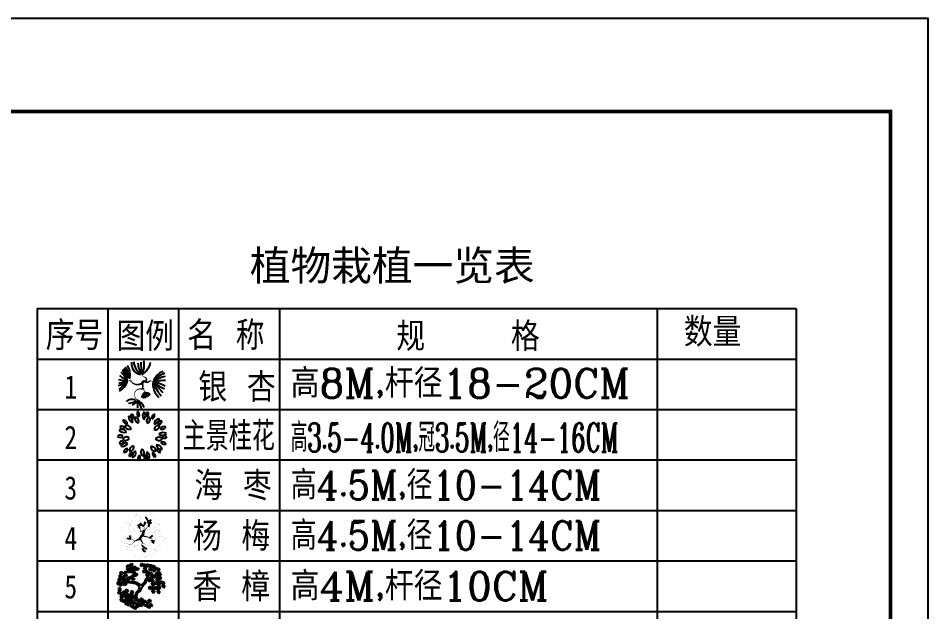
# Model space of a CAD drawing. Extents: x 302512 to 1034855, y -184136 to 410364.
# Drawn here: x 696963 to 818964, y 330771 to 410364 of the extents above; entities that cross this region are included whole.
import ezdxf

# ---------------------------------------------------------------- set-up
doc = ezdxf.new("R2010")
doc.units = 0
doc.header["$MEASUREMENT"] = 0
for name, color, linetype in [('PUB_TEXT', 7, 'Continuous'), ('PUB_TITLE', 4, 'Continuous'), ('TREE2', 84, 'Continuous'), ('树', 80, 'Continuous'), ('绿化', 97, 'Continuous')]:
    doc.layers.add(name, color=color, linetype=linetype)
doc.styles.add('-宋体', font='', dxfattribs={"width": 0.8})
doc.styles.add('_HZTXT', font='complex.shx', dxfattribs={"width": 0.8, "bigfont": 'hztxt.shx'})
doc.styles.add('DIM', font='txt')
doc.styles.add('DIM_FONT', font='SIMPLEX.shx', dxfattribs={"width": 0.8})
doc.styles.add('STYLE1', font='', dxfattribs={"width": 0.75})
doc.styles.get('-宋体').set_extended_font_data('宋体')
doc.styles.get('STYLE1').set_extended_font_data('FangSong_GB2312')

# ---------------------------------------------------------------- blocks, each defined once
blk = doc.blocks.new('M_F18')
for p, q in [((-1054, 1505), (-932, 1605)), ((-1042, 1414), (-1054, 1505)), ((-933, 1400), (-1042, 1414)), ((-824, 1552), (-933, 1400)), ((-932, 1605), (-824, 1552)), ((-827, 1317), (-704, 1418)), ((-817, 1597), (-695, 1697)), ((-805, 1506), (-817, 1597)), ((-696, 1492), (-805, 1506)), ((-704, 1418), (-596, 1365)), ((-586, 1644), (-696, 1492)), ((-695, 1697), (-586, 1644)), ((-589, 1409), (-467, 1509)), ((-577, 1318), (-589, 1409)), ((-358, 1456), (-468, 1304)), ((-467, 1509), (-358, 1456)), ((-2, 1553), (59, 1699)), ((52, 1478), (-2, 1553)), ((155, 1517), (52, 1478)), ((59, 1699), (179, 1703)), ((179, 1703), (155, 1517)), ((208, 1557), (250, 1658)), ((327, 1412), (208, 1557)), ((236, 1304), (277, 1406)), ((250, 1658), (341, 1647)), ((277, 1406), (369, 1394)), ((406, 1503), (327, 1412)), ((341, 1647), (406, 1503)), ((369, 1394), (434, 1250)), ((410, 1506), (470, 1652)), ((464, 1432), (410, 1506)), ((566, 1470), (464, 1432)), ((470, 1652), (591, 1656)), ((591, 1656), (566, 1470)), ((620, 1510), (662, 1612)), ((739, 1365), (620, 1510)), ((662, 1612), (753, 1600)), ((681, 1450), (742, 1595)), ((735, 1375), (681, 1450)), ((838, 1414), (735, 1375)), ((818, 1456), (739, 1365)), ((742, 1595), (863, 1600)), ((753, 1600), (818, 1456)), ((863, 1600), (838, 1414)), ((891, 1454), (933, 1555)), ((1010, 1309), (891, 1454)), ((933, 1555), (1024, 1544)), ((1090, 1400), (1010, 1309)), ((1024, 1544), (1090, 1400)), ((1041, 1252), (1101, 1398)), ((1101, 1398), (1222, 1403)), ((1222, 1403), (1197, 1217)), ((-1625, 804), (-1517, 858)), ((-1619, 646), (-1625, 804)), ((-1554, 1048), (-1446, 1103)), ((-1548, 890), (-1554, 1048)), ((-1468, 845), (-1548, 890)), ((-1517, 858), (-1462, 679)), ((-1491, 533), (-1397, 695)), ((-1391, 923), (-1468, 845)), ((-1446, 1103), (-1391, 923)), ((-1397, 695), (-1287, 692)), ((-1278, 847), (-1091, 871)), ((-1242, 731), (-1278, 847)), ((-1265, 1017), (-1143, 1117)), ((-1252, 926), (-1265, 1017)), ((-1144, 912), (-1252, 926)), ((-1086, 710), (-1242, 731)), ((-1034, 1064), (-1144, 912)), ((-1143, 1117), (-1034, 1064)), ((-1091, 871), (-1027, 781)), ((-1027, 781), (-1086, 710)), ((-1067, 1335), (-881, 1359)), ((-1032, 1219), (-1067, 1335)), ((-875, 1198), (-1032, 1219)), ((-1027, 1109), (-905, 1209)), ((-1015, 1018), (-1027, 1109)), ((-906, 1004), (-1015, 1018)), ((-949, 611), (-826, 711)), ((-797, 1156), (-906, 1004)), ((-905, 1209), (-797, 1156)), ((-881, 1359), (-817, 1269)), ((-817, 1269), (-875, 1198)), ((-839, 1147), (-653, 1171)), ((-804, 1031), (-839, 1147)), ((-814, 1226), (-827, 1317)), ((-826, 711), (-718, 658)), ((-705, 1212), (-814, 1226)), ((-647, 1010), (-804, 1031)), ((-596, 1365), (-705, 1212)), ((-686, 745), (-564, 845)), ((-674, 654), (-686, 745)), ((-653, 1171), (-589, 1082)), ((-589, 1082), (-647, 1010)), ((-603, 1025), (-417, 1049)), ((-567, 909), (-603, 1025)), ((-590, 1196), (-468, 1296)), ((-578, 1105), (-590, 1196)), ((-469, 1090), (-578, 1105)), ((-468, 1304), (-577, 1318)), ((-411, 888), (-567, 909)), ((-456, 792), (-565, 639)), ((-564, 845), (-456, 792)), ((-359, 1243), (-469, 1090)), ((-468, 1296), (-359, 1243)), ((-449, 837), (-327, 937)), ((-437, 746), (-449, 837)), ((-328, 731), (-437, 746)), ((-417, 1049), (-353, 960)), ((-353, 960), (-411, 888)), ((-353, 1287), (-231, 1387)), ((-340, 1196), (-353, 1287)), ((-232, 1182), (-340, 1196)), ((-218, 884), (-328, 731)), ((-327, 937), (-218, 884)), ((-122, 1334), (-232, 1182)), ((-231, 1387), (-122, 1334)), ((182, 1055), (243, 1201)), ((236, 981), (182, 1055)), ((355, 1159), (236, 1304)), ((339, 1019), (236, 981)), ((243, 1201), (363, 1206)), ((363, 1206), (339, 1019)), ((434, 1250), (355, 1159)), ((392, 1059), (434, 1161)), ((511, 914), (392, 1059)), ((420, 806), (461, 908)), ((539, 661), (420, 806)), ((434, 1161), (525, 1149)), ((461, 908), (553, 897)), ((506, 886), (567, 1032)), ((560, 812), (506, 886)), ((590, 1006), (511, 914)), ((525, 1149), (590, 1006)), ((618, 753), (539, 661)), ((543, 648), (578, 751)), ((553, 897), (618, 753)), ((663, 851), (560, 812)), ((567, 1032), (688, 1037)), ((647, 1257), (689, 1359)), ((767, 1112), (647, 1257)), ((688, 1037), (663, 851)), ((689, 1359), (780, 1347)), ((716, 890), (758, 992)), ((835, 745), (716, 890)), ((744, 638), (786, 739)), ((758, 992), (849, 981)), ((846, 1204), (767, 1112)), ((780, 1347), (846, 1204)), ((786, 739), (877, 728)), ((914, 837), (835, 745)), ((849, 981), (914, 837)), ((877, 728), (942, 584)), ((919, 1201), (961, 1302)), ((1038, 1056), (919, 1201)), ((953, 670), (1014, 816)), ((961, 1302), (1052, 1291)), ((1014, 816), (1134, 821)), ((1117, 1147), (1038, 1056)), ((1095, 1178), (1041, 1252)), ((1052, 1291), (1117, 1147)), ((1197, 1217), (1095, 1178)), ((1134, 821), (1110, 635)), ((1146, 858), (1206, 1004)), ((1200, 784), (1146, 858)), ((1163, 675), (1205, 776)), ((1303, 822), (1200, 784)), ((1205, 776), (1296, 765)), ((1206, 1004), (1327, 1008)), ((1251, 1257), (1292, 1358)), ((1370, 1111), (1251, 1257)), ((1278, 1004), (1320, 1105)), ((1397, 859), (1278, 1004)), ((1292, 1358), (1384, 1347)), ((1296, 765), (1361, 621)), ((1327, 1008), (1303, 822)), ((1320, 1105), (1411, 1094)), ((1356, 862), (1398, 964)), ((1475, 717), (1356, 862)), ((1449, 1203), (1370, 1111)), ((1383, 609), (1425, 711)), ((1384, 1347), (1449, 1203)), ((1477, 950), (1397, 859)), ((1398, 964), (1489, 952)), ((1411, 1094), (1477, 950)), ((1425, 711), (1516, 699)), ((1554, 809), (1475, 717)), ((1489, 952), (1554, 809)), ((1516, 699), (1582, 556)), ((-1765, 287), (-1657, 342)), ((-1759, 129), (-1765, 287)), ((-1679, 84), (-1759, 129)), ((-1694, 532), (-1586, 586)), ((-1689, 374), (-1694, 532)), ((-1609, 329), (-1689, 374)), ((-1602, 162), (-1679, 84)), ((-1657, 342), (-1602, 162)), ((-1631, 16), (-1537, 179)), ((-1517, -25), (-1631, 16)), ((-1539, 601), (-1619, 646)), ((-1531, 407), (-1609, 329)), ((-1586, 586), (-1531, 407)), ((-1462, 679), (-1539, 601)), ((-1537, 179), (-1428, 176)), ((-1406, 86), (-1517, -25)), ((-1377, 491), (-1491, 533)), ((-1449, 334), (-1342, 389)), ((-1444, 176), (-1449, 334)), ((-1364, 131), (-1444, 176)), ((-1428, 176), (-1406, 86)), ((-1379, 579), (-1271, 633)), ((-1373, 421), (-1379, 579)), ((-1266, 603), (-1377, 491)), ((-1293, 376), (-1373, 421)), ((-1286, 209), (-1364, 131)), ((-1342, 389), (-1286, 209)), ((-1316, 63), (-1222, 226)), ((-1202, 21), (-1316, 63)), ((-1216, 454), (-1293, 376)), ((-1287, 692), (-1266, 603)), ((-1271, 633), (-1216, 454)), ((-1222, 226), (-1112, 223)), ((-1091, 133), (-1202, 21)), ((-1199, 349), (-1012, 373)), ((-1163, 234), (-1199, 349)), ((-1186, 520), (-1064, 620)), ((-1174, 429), (-1186, 520)), ((-1065, 414), (-1174, 429)), ((-1007, 213), (-1163, 234)), ((-1112, 223), (-1091, 133)), ((-955, 567), (-1065, 414)), ((-1064, 620), (-955, 567)), ((-1012, 373), (-949, 284)), ((-949, 284), (-1007, 213)), ((-824, 235), (-990, 347)), ((-824, 338), (-981, 432)), ((-936, 520), (-949, 611)), ((-827, 506), (-936, 520)), ((-718, 658), (-827, 506)), ((-386, 282), (-824, 338)), ((-394, 159), (-824, 235)), ((-699, 574), (-513, 598)), ((-664, 459), (-699, 574)), ((-565, 639), (-674, 654)), ((-507, 438), (-664, 459)), ((-513, 598), (-449, 509)), ((-449, 509), (-507, 438)), ((-158, 37), (-394, 159)), ((-96, 122), (-386, 282)), ((-96, -103), (-158, 37)), ((0, 0), (-96, 122)), ((0, 0), (289, 263)), ((88, -122), (254, 66)), ((254, 66), (394, 216)), ((289, 263), (377, 469)), ((377, 469), (456, 591)), ((394, 216), (473, 441)), ((456, 591), (543, 648)), ((473, 441), (605, 601)), ((594, 379), (654, 525)), ((648, 305), (594, 379)), ((605, 601), (754, 648)), ((750, 344), (648, 305)), ((654, 525), (775, 530)), ((863, 492), (744, 638)), ((775, 530), (750, 344)), ((804, 383), (846, 485)), ((923, 238), (804, 383)), ((831, 131), (873, 232)), ((951, -15), (831, 131)), ((846, 485), (937, 474)), ((942, 584), (863, 492)), ((873, 232), (964, 221)), ((1002, 330), (923, 238)), ((937, 474), (1002, 330)), ((1030, 77), (951, -15)), ((1007, 596), (953, 670)), ((964, 221), (1030, 77)), ((1110, 635), (1007, 596)), ((1076, 145), (1136, 291)), ((1130, 70), (1076, 145)), ((1232, 109), (1130, 70)), ((1136, 291), (1257, 295)), ((1282, 529), (1163, 675)), ((1191, 422), (1232, 523)), ((1310, 277), (1191, 422)), ((1232, 523), (1324, 512)), ((1257, 295), (1232, 109)), ((1361, 621), (1282, 529)), ((1286, 149), (1327, 250)), ((1405, 4), (1286, 149)), ((1389, 368), (1310, 277)), ((1324, 512), (1389, 368)), ((1327, 250), (1419, 239)), ((1503, 464), (1383, 609)), ((1484, 95), (1405, 4)), ((1409, 220), (1469, 366)), ((1463, 145), (1409, 220)), ((1419, 239), (1484, 95)), ((1565, 184), (1463, 145)), ((1469, 366), (1590, 370)), ((1582, 556), (1503, 464)), ((1590, 370), (1565, 184)), ((1619, 224), (1660, 325)), ((1738, 79), (1619, 224)), ((1646, -29), (1688, 72)), ((1660, 325), (1752, 314)), ((1688, 72), (1779, 61)), ((1817, 170), (1738, 79)), ((1752, 314), (1817, 170)), ((1779, 61), (1845, -83)), ((-1703, -450), (-1609, -374)), ((-1664, -603), (-1703, -450)), ((-1686, -196), (-1592, -120)), ((-1647, -349), (-1686, -196)), ((-1576, -631), (-1664, -603)), ((-1559, -377), (-1647, -349)), ((-1609, -374), (-1517, -538)), ((-1592, -120), (-1500, -284)), ((-1517, -538), (-1576, -631)), ((-1500, -284), (-1559, -377)), ((-1528, -769), (-1434, -693)), ((-1515, -687), (-1458, -508)), ((-1395, -704), (-1515, -687)), ((-1458, -508), (-1350, -488)), ((-1434, -693), (-1342, -857)), ((-1310, -571), (-1395, -704)), ((-1361, -675), (-1267, -599)), ((-1322, -828), (-1361, -675)), ((-1350, -488), (-1310, -571)), ((-1344, -422), (-1250, -345)), ((-1305, -575), (-1344, -422)), ((-1217, -602), (-1305, -575)), ((-1267, -599), (-1175, -763)), ((-1250, -345), (-1158, -509)), ((-1158, -509), (-1217, -602)), ((-1160, -591), (-1066, -515)), ((-1121, -744), (-1160, -591)), ((-1143, -337), (-1049, -261)), ((-1104, -490), (-1143, -337)), ((-1016, -517), (-1104, -490)), ((-1066, -515), (-974, -679)), ((-1049, -261), (-957, -425)), ((-974, -679), (-1033, -771)), ((-957, -425), (-1016, -517)), ((-972, -828), (-915, -649)), ((-915, -649), (-807, -629)), ((-807, -629), (-767, -711)), ((-757, -685), (-663, -609)), ((-718, -838), (-757, -685)), ((-740, -431), (-646, -355)), ((-701, -584), (-740, -431)), ((-613, -611), (-701, -584)), ((-663, -609), (-571, -773)), ((-646, -355), (-554, -519)), ((-554, -519), (-613, -611)), ((-324, -460), (-447, -761)), ((-228, -516), (-342, -807)), ((-175, -366), (-324, -460)), ((-79, -451), (-228, -516)), ((-96, -103), (-175, -366)), ((88, -122), (-79, -451)), ((629, -193), (689, -48)), ((683, -268), (629, -193)), ((785, -229), (683, -268)), ((689, -48), (810, -43)), ((810, -43), (785, -229)), ((839, -189), (881, -88)), ((958, -334), (839, -189)), ((866, -442), (908, -341)), ((986, -587), (866, -442)), ((881, -88), (972, -99)), ((908, -341), (999, -352)), ((1037, -243), (958, -334)), ((972, -99), (1037, -243)), ((1065, -496), (986, -587)), ((999, -352), (1065, -496)), ((1032, -212), (1092, -66)), ((1086, -287), (1032, -212)), ((1188, -248), (1086, -287)), ((1092, -66), (1213, -62)), ((1213, -62), (1188, -248)), ((1242, -208), (1284, -106)), ((1361, -353), (1242, -208)), ((1269, -461), (1311, -359)), ((1389, -606), (1269, -461)), ((1284, -106), (1375, -118)), ((1311, -359), (1402, -371)), ((1313, -104), (1355, -3)), ((1432, -249), (1313, -104)), ((1355, -3), (1446, -14)), ((1440, -262), (1361, -353)), ((1375, -118), (1440, -262)), ((1468, -515), (1389, -606)), ((1402, -371), (1468, -515)), ((1512, -158), (1432, -249)), ((1446, -14), (1512, -158)), ((1765, -174), (1646, -29)), ((1845, -83), (1765, -174)), ((-1545, -1023), (-1451, -947)), ((-1506, -1176), (-1545, -1023)), ((-1489, -922), (-1528, -769)), ((-1419, -1203), (-1506, -1176)), ((-1401, -949), (-1489, -922)), ((-1451, -947), (-1359, -1111)), ((-1359, -1111), (-1419, -1203)), ((-1342, -857), (-1401, -949)), ((-1357, -1260), (-1300, -1081)), ((-1237, -1276), (-1357, -1260)), ((-1235, -856), (-1322, -828)), ((-1300, -1081), (-1192, -1061)), ((-1152, -1143), (-1237, -1276)), ((-1175, -763), (-1235, -856)), ((-1192, -1061), (-1152, -1143)), ((-1186, -1276), (-1092, -1200)), ((-1147, -1429), (-1186, -1276)), ((-1173, -912), (-1116, -733)), ((-1053, -929), (-1173, -912)), ((-1169, -1023), (-1075, -946)), ((-1130, -1176), (-1169, -1023)), ((-1042, -1203), (-1130, -1176)), ((-1033, -771), (-1121, -744)), ((-1116, -733), (-1008, -713)), ((-1092, -1200), (-1000, -1364)), ((-1075, -946), (-983, -1110)), ((-1000, -1364), (-1059, -1457)), ((-968, -796), (-1053, -929)), ((-983, -1110), (-1042, -1203)), ((-1008, -713), (-968, -796)), ((-998, -1513), (-941, -1334)), ((-985, -1164), (-891, -1088)), ((-946, -1317), (-985, -1164)), ((-852, -844), (-972, -828)), ((-967, -910), (-873, -834)), ((-928, -1063), (-967, -910)), ((-858, -1344), (-946, -1317)), ((-941, -1334), (-833, -1314)), ((-841, -1090), (-928, -1063)), ((-891, -1088), (-799, -1251)), ((-873, -834), (-782, -998)), ((-799, -1251), (-858, -1344)), ((-767, -711), (-852, -844)), ((-782, -998), (-841, -1090)), ((-833, -1314), (-793, -1397)), ((-797, -1400), (-739, -1221)), ((-765, -1182), (-671, -1106)), ((-726, -1335), (-765, -1182)), ((-748, -929), (-654, -852)), ((-709, -1082), (-748, -929)), ((-739, -1221), (-631, -1201)), ((-639, -1363), (-726, -1335)), ((-630, -865), (-718, -838)), ((-621, -1109), (-709, -1082)), ((-592, -1284), (-677, -1417)), ((-671, -1106), (-580, -1270)), ((-654, -852), (-562, -1016)), ((-580, -1270), (-639, -1363)), ((-631, -1201), (-592, -1284)), ((-571, -773), (-630, -865)), ((-562, -1016), (-621, -1109)), ((-577, -1419), (-520, -1240)), ((-569, -922), (-512, -743)), ((-449, -938), (-569, -922)), ((-520, -1240), (-412, -1220)), ((-512, -743), (-404, -723)), ((-372, -1303), (-458, -1436)), ((-364, -805), (-449, -938)), ((-434, -1022), (-248, -1004)), ((-403, -1138), (-434, -1022)), ((-412, -1220), (-372, -1303)), ((-404, -723), (-364, -805)), ((-247, -1164), (-403, -1138)), ((-347, -1312), (-160, -1295)), ((-315, -1429), (-347, -1312)), ((-342, -807), (-272, -958)), ((-248, -1004), (-187, -1095)), ((-187, -1095), (-247, -1164)), ((-209, -1140), (-22, -1122)), ((-178, -1257), (-209, -1140)), ((-22, -1283), (-178, -1257)), ((-160, -1295), (-99, -1386)), ((-99, -1386), (-159, -1455)), ((-26, -1056), (0, -949)), ((115, -1180), (-26, -1056)), ((-22, -1122), (38, -1214)), ((38, -1214), (-22, -1283)), ((0, -949), (91, -946)), ((62, -1347), (87, -1240)), ((203, -1471), (62, -1347)), ((87, -1240), (179, -1237)), ((91, -946), (179, -1077)), ((179, -1077), (115, -1180)), ((170, -1125), (357, -1107)), ((202, -1241), (170, -1125)), ((179, -1237), (266, -1368)), ((357, -1268), (202, -1241)), ((266, -1368), (203, -1471)), ((357, -1107), (418, -1198)), ((418, -1198), (357, -1268)), ((395, -1243), (582, -1225)), ((427, -1360), (395, -1243)), ((583, -1386), (427, -1360)), ((579, -1159), (604, -1052)), ((719, -1283), (579, -1159)), ((582, -1225), (643, -1317)), ((643, -1317), (583, -1386)), ((604, -1052), (696, -1049)), ((693, -1478), (718, -1371)), ((696, -1049), (783, -1181)), ((718, -1371), (810, -1368)), ((783, -1181), (719, -1283)), ((810, -1368), (897, -1500)), ((-1059, -1457), (-1147, -1429)), ((-878, -1530), (-998, -1513)), ((-793, -1397), (-878, -1530)), ((-677, -1417), (-797, -1400)), ((-785, -1519), (-598, -1501)), ((-753, -1636), (-785, -1519)), ((-598, -1662), (-753, -1636)), ((-598, -1501), (-537, -1593)), ((-537, -1593), (-598, -1662)), ((-458, -1436), (-577, -1419)), ((-560, -1637), (-373, -1620)), ((-528, -1754), (-560, -1637)), ((-372, -1780), (-528, -1754)), ((-376, -1553), (-351, -1446)), ((-236, -1678), (-376, -1553)), ((-373, -1620), (-312, -1711)), ((-312, -1711), (-372, -1780)), ((-351, -1446), (-259, -1443)), ((-159, -1455), (-315, -1429)), ((-259, -1443), (-172, -1575)), ((-172, -1575), (-236, -1678)), ((-122, -1431), (65, -1413)), ((-90, -1547), (-122, -1431)), ((66, -1574), (-90, -1547)), ((65, -1413), (126, -1504)), ((126, -1504), (66, -1574)), ((284, -1444), (471, -1426)), ((316, -1561), (284, -1444)), ((471, -1587), (316, -1561)), ((471, -1426), (532, -1518)), ((532, -1518), (471, -1587)), ((509, -1562), (696, -1544)), ((541, -1679), (509, -1562)), ((697, -1705), (541, -1679)), ((833, -1603), (693, -1478)), ((696, -1544), (757, -1636)), ((757, -1636), (697, -1705)), ((897, -1500), (833, -1603))]:
    blk.add_line(p, q)
at = {"width": 0.8, "flags": 9}
for tag in ['XSIZE', 'YSIZE']:
    blk.add_attdef(tag, (0, 0), '', height=0.5, dxfattribs=at)
at = {"style": 'DIM', "flags": 1}
for tag in ['YVALUE', 'XVALUE']:
    blk.add_attdef(tag, (0, 0), '', height=0.02, dxfattribs=at)
blk = doc.blocks.new('Plant37')
for p, q in [((943, 1002), (1267, 1110)), ((866, 925), (943, 1002)), ((958, 879), (1005, 786)), ((1005, 786), (1159, 678)), ((327, -1000), (419, -1000)), ((419, -1000), (866, -1123)), ((573, -584), (774, -723)), ((573, -1046), (727, -938)), ((727, -938), (912, -938)), ((774, -723), (989, -815)), ((388, -1092), (358, -1215)), ((358, -1215), (450, -1569))]:
    blk.add_line(p, q)
for points in [[(-783, 2218, 5, 5, -0.0105823), (-861, 2177, 5, 5, -0.0113234), (-937, 2141, 5, 5, -0.0273147), (-1038, 2103, 5, 5, 0.0515982), (-1091, 2080, 5, 5, 0.4801659), (-1099, 2027, 5, 5, -0.4580136), (-1106, 1972, 5, 5, 0), (-1199, 1910, 5, 5, 0), (-1245, 1879, 5, 5, -0.3183267), (-1445, 1885, 5, 5, 0.3515386), (-1630, 1879, 5, 5, 0.0471833), (-1684, 1823, 5, 5, 0.1703883), (-1692, 1802, 5, 5, 0), (-1692, 1679, 5, 5, 0), (-1692, 1602, 5, 5, 0.6883195), (-1652, 1587, 5, 5, -0.4499943), (-1599, 1587, 5, 5, -0.0850137), (-1572, 1543, 5, 5, -0.1327231), (-1568, 1510, 5, 5, -0.0245221), (-1576, 1473, 5, 5, -0.0345334), (-1584, 1448, 5, 5, -0.0201781), (-1599, 1415, 5, 5, -0.0228784), (-1614, 1387, 5, 5, -0.0576438), (-1633, 1363, 5, 5, -0.1294801), (-1645, 1356, 5, 5, -0.1294218), (-1660, 1356, 5, 5, -0.0391226), (-1707, 1371, 5, 5, -0.0325456), (-1723, 1379, 5, 5, 0.0356074), (-1738, 1387, 5, 5, 0.2612871), (-1796, 1380, 5, 5, -0.1756193), (-1876, 1356, 5, 5, -0.0338067), (-1929, 1363, 5, 5, -0.0694107), (-1953, 1371, 5, 5, -0.1449399), (-1968, 1385, 5, 5, 0.1234658), (-1984, 1402, 5, 5, 0.1829711), (-2026, 1410, 5, 5, 0.1371496), (-2077, 1387, 5, 5, 0.21362), (-2100, 1337, 5, 5, -0.3522644), (-2123, 1310, 5, 5, -0.8887511), (-2136, 1350, 5, 5, 0.4786015), (-2123, 1402, 5, 5, 0.2877426), (-2164, 1418, 5, 5, 0.259699), (-2200, 1387, 5, 5, 0.0280194), (-2215, 1337, 5, 5, 0.0193291), (-2231, 1264, 5, 5, 0.0006431), (-2239, 1216, 5, 5, 0.0006701), (-2246, 1171, 5, 5, 0.0095352), (-2255, 1110, 5, 5, 0.0094723), (-2262, 1048, 5, 5, 1.1532854), (-2187, 1052, 5, 5, -0.5706466), (-2123, 1110, 5, 5, -0.0394371), (-2095, 1098, 5, 5, -0.2841518), (-2092, 1094, 5, 5, 0), (-2092, 1002, 5, 5, 0), (-2092, 971, 5, 5, -0.1705651), (-2119, 896, 5, 5, 0.3015), (-2123, 848, 5, 5, 0.0726684), (-2116, 838, 5, 5, 0.0886686), (-2108, 832, 5, 5, 0.0725039), (-2086, 826, 5, 5, 0.0183687), (-2000, 817, 5, 5, 0.0424931), (-1963, 818, 5, 5, -0.0631611), (-1938, 817, 5, 5, -0.3244019), (-1919, 798, 5, 5, -0.106398), (-1923, 725, 5, 5, -0.0513398), (-1939, 682, 5, 5, -0.1013624), (-1953, 663, 5, 5, -0.1436975), (-1987, 648, 5, 5, 0.1102664), (-2030, 632, 5, 5, 0.0535116), (-2070, 600, 5, 5, 0.0743475), (-2092, 571, 5, 5, 0.3951892), (-2082, 534, 5, 5, -0.8440193), (-2092, 509, 5, 5, -0.0617394), (-2108, 515, 5, 5, -0.0550653), (-2123, 524, 5, 5, -0.0254165), (-2137, 537, 5, 5, -0.0072394), (-2185, 586, 5, 5, -0.0707879), (-2224, 642, 5, 5, 0.0761389), (-2262, 694, 5, 5, 0.8331236), (-2333, 646, 5, 5, -0.50771), (-2385, 555, 5, 5, -0.0597706), (-2402, 556, 5, 5, 0.0742322), (-2416, 555, 5, 5, 0.262258), (-2459, 521, 5, 5, 0.113708), (-2477, 401, 5, 5, 0.0903741), (-2446, 278, 5, 5, 0.1174518), (-2385, 201, 5, 5, 0.0325979), (-2339, 169, 5, 5, 0.0534847), (-2308, 155, 5, 5, 0.1694601), (-2268, 155, 5, 5, -0.1793529), (-2231, 155, 5, 5, -0.2771806), (-2198, 113, 5, 5, -0.1717937), (-2215, 32, 5, 5, -0.1076143), (-2251, -5, 5, 5, 0.0932318), (-2292, -45, 5, 5, 0.0622916), (-2386, -221, 5, 5, 0.0829649), (-2416, -368, 5, 5, 0.0082757), (-2416, -407, 5, 5, 0.0083378), (-2416, -445, 5, 5, 0.064312), (-2395, -574, 5, 5, -0.0422368), (-2354, -769, 5, 5, -0.2652443), (-2430, -950, 5, 5, 0.5742644), (-2416, -1061, 5, 5, 0.1074915), (-2284, -1086, 5, 5, -0.0529477), (-2015, -1108, 5, 5, -0.0356258), (-1946, -1126, 5, 5, 0.3396125), (-1938, -1123, 5, 5, 0), (-1876, -1031, 5, 5, 0), (-1815, -938, 5, 5, -0.1305094), (-1809, -933, 5, 5, -0.0332086), (-1784, -923, 5, 5, -0.2422071), (-1755, -927, 5, 5, -0.0622511), (-1676, -1000, 5, 5, -0.3525396), (-1671, -1218, 5, 5, 0.3656063), (-1661, -1431, 5, 5, 0.0093143), (-1635, -1458, 5, 5, 0.0569288), (-1630, -1462, 5, 5, 0.0590793), (-1583, -1484, 5, 5, 0.0674767), (-1537, -1492, 5, 5, 0.0221944), (-1518, -1493, 5, 5, -0.015653), (-1491, -1492, 5, 5, -0.0695607), (-1386, -1510, 5, 5, 0.0516718), (-1245, -1539, 5, 5, 0.0693409), (-1131, -1534, 5, 5, 0.1299433), (-1075, -1508, 5, 5, 0.1178026), (-1061, -1489, 5, 5, 0.0285355), (-1029, -1400, 5, 5, 0.0968109), (-1002, -1129, 5, 5, 0.3866502), (-1060, -1077, 5, 5, 0), (-1229, -1077, 5, 5, 0), (-1291, -1077, 5, 5, -0.5759638), (-1316, -1033, 5, 5, -0.2122688), (-1229, -969, 5, 5, -0.0043593), (-1182, -959, 5, 5, -0.0069789), (-1152, -954, 5, 5, -0.0015469), (-1124, -949, 5, 5, 0.0006732), (-1060, -938, 5, 5, 0.0242472), (-767, -875, 5, 5, 0.0622947), (-659, -830, 5, 5, 0.2008082), (-617, -776, 5, 5, 0.1158178), (-613, -661, 5, 5, 0.0673828), (-638, -587, 5, 5, 0.1937415), (-659, -569, 5, 5, 0.0758902), (-703, -560, 5, 5, 0.0093979), (-1060, -553, 5, 5, 0.0323348), (-1369, -573, 5, 5, -0.0821629), (-1491, -569, 5, 5, -0.1706994), (-1520, -551, 5, 5, -0.062811), (-1568, -476, 5, 5, -0.136817), (-1601, -290, 5, 5, -0.0889271), (-1522, -14, 5, 5, -0.021555), (-1485, 54, 5, 5, -0.1390641), (-1476, 63, 5, 5, -0.1515544), (-1458, 66, 5, 5, -0.0252448), (-1353, 47, 5, 5, -0.1448271), (-1213, -32, 5, 5, 0.2058988), (-1106, -76, 5, 5, 0.3541771), (-1020, -5, 5, 5, 0.2245805), (-1060, 155, 5, 5, 0.0754517), (-1092, 184, 5, 5, -0.1528354), (-1106, 201, 5, 5, -0.0146938), (-1122, 246, 5, 5, -0.0070293), (-1152, 340, 5, 5, -0.0068533), (-1171, 406, 5, 5, -0.0044854), (-1199, 509, 5, 5, -0.2109944), (-1171, 674, 5, 5, 0.2878722), (-1168, 802, 5, 5, 0.0236733), (-1196, 845, 5, 5, -0.020764), (-1229, 894, 5, 5, -0.0105316), (-1253, 935, 5, 5, -0.0044617), (-1306, 1033, 5, 5, -0.1229993), (-1365, 1268, 5, 5, -0.2095718), (-1306, 1402, 5, 5, -0.0818053), (-1234, 1449, 5, 5, -0.1039025), (-1168, 1464, 5, 5, -0.0320415), (-1101, 1460, 5, 5, -0.0370324), (-1044, 1448, 5, 5, -0.0536229), (-854, 1372, 5, 5, -0.0282839), (-521, 1171, 5, 5, -0.0269854), (-448, 1115, 5, 5, 0.0400414), (-397, 1079, 5, 5, 0.1147401), (-323, 1054, 5, 5, 0.0927451), (-228, 1063, 5, 5, 0.0853582), (-151, 1100, 5, 5, 0.1465814), (-120, 1140, 5, 5, 0.0431907), (-105, 1192, 5, 5, -0.0394703), (-89, 1248, 5, 5, -0.0128272), (-73, 1288, 5, 5, -0.007348), (-43, 1356, 5, 5, -0.1841552), (56, 1452, 5, 5, 0.1609175), (173, 1556, 5, 5, 0.1022544), (226, 1715, 5, 5, 0.1659755), (204, 1818, 5, 5, 0), (157, 1895, 5, 5, 0), (111, 1972, 5, 5, -0.3760075), (118, 2011, 5, 5, 0.242782), (142, 2064, 5, 5, 0.1341756), (113, 2150, 5, 5, 0.1463173), (49, 2203, 5, 5, 0.0199497), (-11, 2226, 5, 5, 0.0392735), (-43, 2233, 5, 5, 0.0100661), (-136, 2247, 5, 5, 0.031078), (-166, 2249, 5, 5, 0), (-505, 2249, 5, 5, 0), (-628, 2249, 5, 5, 0.0191824), (-705, 2246, 5, 5, 0.0118883), (-829, 2233, 5, 5, 0)], [(650, 1510, 30, 0, 0), (789, 2126, 0, 0, 0)], [(727, 1833, 20, 0, 0), (943, 2064, 0, 0, 0)], [(-74, 401, 200, 100, 0), (-474, 632, 100, 50, 0), (-505, 879, 50, 20, 0), (-798, 1171, 5, 0, 0), (-952, 1571, 0, 0, 0)], [(-14, -48, 300, 250, 0), (34, 463, 250, 80, 0), (358, 909, 80, 30, 0), (465, 1433, 30, 0, 0), (1451, 1849, 0, 0, 0)], [(-1029, -245, 10, 0, 0), (-1337, -14, 0, 310, 0)], [(-135, -45, 150, 100, 0), (-613, -215, 100, 60, 0), (-1044, -230, 60, 10, 0), (-1353, -430, 10, 10, 0)], [(-490, 586, 40, 0, 0), (-1091, 694, 0, 0, 0)], [(-74, -30, 350, 250, 0), (80, -615, 100, 80, 0), (388, -322, 80, 60, 0), (496, -553, 60, 0, 0), (1035, -584, 0, 0, 0)], [(388, 925, 60, 0, 0), (1313, 863, 0, 0, 0)], [(19, -676, 90, 60, 0), (-43, -1169, 60, 0, 0), (-197, -1323, 0, 0, 0)], [(111, -646, 100, 40, 0), (234, -938, 40, 20, 0), (450, -1123, 20, 20, 0)]]:
    blk.add_lwpolyline(points, format="xyseb")
at = {"const_width": 5}
for points in [[(435, 2003), (509, 2060), (570, 2107), (621, 2143), (663, 2171), (699, 2191), (730, 2206), (759, 2214), (786, 2219), (815, 2221), (845, 2221), (876, 2218), (910, 2213), (945, 2207), (982, 2199), (1022, 2190), (1064, 2180), (1108, 2169), (1154, 2156), (1201, 2143), (1248, 2127), (1293, 2110), (1336, 2089), (1375, 2065), (1410, 2038), (1441, 2008), (1466, 1974), (1487, 1937), (1505, 1898), (1520, 1858), (1533, 1817), (1544, 1775), (1554, 1733), (1564, 1692), (1573, 1651), (1583, 1611), (1593, 1571), (1604, 1530), (1616, 1489), (1630, 1447), (1647, 1405), (1665, 1361), (1685, 1316), (1707, 1271), (1730, 1226), (1753, 1181), (1777, 1136), (1799, 1093), (1821, 1051), (1842, 1010), (1861, 971), (1879, 935), (1895, 900), (1910, 868), (1924, 838), (1938, 811), (1950, 786), (1961, 765), (1972, 745), (1983, 728), (1996, 713), (2010, 699), (2028, 686), (2048, 673), (2073, 661), (2102, 648), (2135, 634), (2169, 619), (2205, 602), (2240, 583), (2274, 561), (2304, 534), (2330, 504), (2350, 469), (2365, 430), (2375, 388), (2380, 343), (2381, 297), (2378, 250), (2372, 203), (2363, 158), (2351, 113), (2337, 70), (2322, 28), (2305, -13), (2288, -53), (2271, -93), (2255, -133), (2240, -173), (2226, -214), (2213, -254), (2200, -293), (2187, -329), (2172, -363), (2155, -392), (2135, -417), (2111, -435), (2083, -447), (2052, -453), (2018, -452), (1984, -445), (1950, -431), (1917, -412), (1888, -387), (1862, -356), (1842, -319), (1826, -279), (1813, -236), (1803, -191), (1795, -147), (1788, -104), (1780, -63), (1772, -27), (1763, 4), (1752, 30), (1740, 51), (1727, 69), (1714, 83), (1700, 94), (1686, 102), (1672, 109), (1659, 114), (1646, 118), (1634, 121), (1622, 125), (1610, 128), (1598, 132), (1586, 136), (1575, 142), (1563, 150), (1551, 158), (1540, 168), (1528, 178), (1515, 189), (1502, 199), (1489, 208), (1475, 217), (1460, 224), (1445, 231), (1430, 238), (1415, 247), (1401, 260), (1389, 276), (1378, 297), (1369, 324), (1363, 358), (1358, 398), (1356, 441), (1355, 487), (1356, 532), (1358, 576), (1361, 617), (1364, 653), (1368, 682), (1373, 707), (1378, 727), (1383, 745), (1388, 761), (1394, 778), (1399, 796), (1405, 817), (1411, 842), (1416, 871), (1421, 904), (1425, 941), (1428, 980), (1430, 1022), (1430, 1066), (1428, 1112), (1424, 1160), (1419, 1209), (1412, 1258), (1404, 1306), (1396, 1352), (1388, 1396), (1381, 1437), (1374, 1474), (1369, 1506), (1365, 1534), (1361, 1559), (1357, 1579), (1353, 1598), (1347, 1614), (1340, 1628), (1331, 1641), (1319, 1653), (1305, 1664), (1289, 1675), (1272, 1686), (1255, 1696), (1237, 1705), (1219, 1714), (1202, 1723), (1187, 1731), (1172, 1740), (1158, 1749), (1146, 1759), (1134, 1769), (1123, 1781), (1112, 1795), (1102, 1810), (1093, 1827), (1084, 1846), (1075, 1866), (1066, 1887), (1058, 1908), (1049, 1928), (1040, 1947), (1030, 1964), (1020, 1979), (1010, 1993), (999, 2004), (988, 2014), (976, 2023), (964, 2031), (951, 2038), (938, 2044), (924, 2049), (910, 2054), (895, 2058), (879, 2061), (861, 2062), (843, 2062), (823, 2060), (802, 2056), (779, 2051), (755, 2043), (730, 2034), (705, 2024), (679, 2013), (655, 2002), (631, 1990), (609, 1979), (589, 1969), (570, 1960), (553, 1951), (537, 1943), (522, 1936), (508, 1929), (494, 1923), (481, 1918), (467, 1913), (454, 1910), (441, 1907), (429, 1906), (418, 1906), (408, 1908), (399, 1911), (391, 1917), (385, 1924), (382, 1933), (381, 1943), (383, 1954), (389, 1966), (399, 1978), (414, 1991), (435, 2003)], [(-659, -1585), (-818, -1619), (-938, -1661), (-1025, -1710), (-1084, -1763), (-1120, -1818), (-1139, -1872), (-1146, -1924), (-1145, -1971), (-1141, -2011), (-1135, -2045), (-1127, -2073), (-1117, -2096), (-1106, -2114), (-1093, -2128), (-1078, -2139), (-1062, -2147), (-1046, -2152), (-1028, -2156), (-1010, -2158), (-991, -2159), (-974, -2158), (-957, -2156), (-941, -2153), (-926, -2149), (-914, -2145), (-902, -2141), (-891, -2137), (-879, -2133), (-865, -2129), (-850, -2126), (-831, -2124), (-808, -2124), (-781, -2125), (-748, -2127), (-710, -2133), (-667, -2143), (-618, -2156), (-564, -2175), (-503, -2199), (-436, -2229), (-363, -2266), (-285, -2307), (-204, -2351), (-123, -2395), (-43, -2437), (34, -2475), (105, -2507), (170, -2529), (226, -2541), (275, -2544), (315, -2539), (349, -2528), (377, -2513), (400, -2496), (418, -2477), (432, -2460), (443, -2445), (452, -2432), (459, -2421), (466, -2412), (472, -2404), (480, -2396), (489, -2390), (501, -2383), (516, -2376), (534, -2368), (554, -2357), (576, -2344), (598, -2327), (620, -2305), (642, -2277), (663, -2242), (683, -2200), (700, -2152), (716, -2099), (731, -2044), (744, -1989), (755, -1934), (765, -1882), (774, -1834), (781, -1791), (787, -1755), (793, -1723), (800, -1697), (808, -1675), (818, -1657), (830, -1642), (845, -1631), (865, -1623), (887, -1617), (912, -1614), (939, -1613), (966, -1613), (995, -1615), (1023, -1619), (1051, -1623), (1077, -1629), (1103, -1635), (1128, -1642), (1154, -1651), (1181, -1662), (1209, -1675), (1240, -1690), (1274, -1708), (1312, -1728), (1351, -1751), (1393, -1774), (1435, -1797), (1476, -1818), (1516, -1836), (1554, -1852), (1588, -1862), (1617, -1867), (1642, -1867), (1664, -1863), (1681, -1856), (1695, -1846), (1706, -1835), (1713, -1823), (1719, -1811), (1721, -1800), (1722, -1789), (1720, -1780), (1717, -1771), (1713, -1762), (1707, -1754), (1700, -1746), (1693, -1739), (1685, -1731), (1677, -1723), (1670, -1715), (1664, -1707), (1659, -1699), (1656, -1690), (1656, -1681), (1659, -1672), (1666, -1662), (1676, -1652), (1688, -1641), (1702, -1631), (1718, -1620), (1735, -1609), (1752, -1598), (1770, -1587), (1787, -1577), (1803, -1565), (1819, -1553), (1834, -1537), (1847, -1519), (1860, -1496), (1871, -1468), (1880, -1433), (1888, -1393), (1894, -1345), (1898, -1293), (1900, -1236), (1900, -1175), (1898, -1112), (1893, -1046), (1885, -979), (1876, -912), (1863, -845), (1850, -780), (1835, -717), (1820, -658), (1804, -604), (1789, -556), (1775, -515), (1762, -481), (1750, -454), (1739, -432), (1727, -415), (1714, -401), (1701, -389), (1685, -378), (1667, -366), (1647, -353), (1623, -338), (1599, -324), (1572, -309), (1545, -296), (1517, -284), (1489, -275), (1462, -268), (1435, -265), (1409, -264), (1383, -264), (1356, -264), (1328, -261), (1299, -256), (1267, -246), (1233, -230), (1196, -207), (1156, -180), (1114, -149), (1070, -118), (1025, -87), (979, -60), (933, -39), (887, -25), (841, -20), (796, -23), (754, -32), (714, -47), (678, -65), (647, -86), (621, -107), (602, -127), (588, -145), (582, -161), (580, -176), (583, -189), (590, -201), (600, -212), (612, -224), (625, -235), (638, -247), (653, -259), (670, -273), (689, -288), (712, -304), (738, -323), (769, -343), (804, -366), (845, -391), (889, -419), (934, -450), (977, -483), (1015, -519), (1045, -557), (1066, -597), (1074, -640), (1068, -686), (1050, -733), (1023, -781), (991, -830), (956, -879), (923, -927), (893, -973), (871, -1018), (859, -1060), (854, -1099), (856, -1134), (861, -1166), (866, -1194), (870, -1218), (870, -1237), (863, -1251), (849, -1260), (827, -1266), (799, -1268), (766, -1270), (732, -1272), (696, -1275), (661, -1281), (627, -1292), (597, -1309), (571, -1330), (547, -1356), (527, -1386), (510, -1419), (495, -1455), (483, -1494), (473, -1533), (465, -1574), (460, -1616), (456, -1658), (453, -1700), (451, -1741), (450, -1782), (450, -1823), (450, -1862), (450, -1900), (449, -1935), (446, -1966), (440, -1993), (430, -2014), (415, -2029), (395, -2036), (368, -2034), (333, -2022), (293, -2002), (247, -1975), (198, -1941), (148, -1901), (96, -1858), (46, -1812), (-2, -1764), (-46, -1716), (-87, -1667), (-123, -1617), (-156, -1566), (-185, -1514), (-210, -1461), (-231, -1406), (-248, -1349), (-262, -1290), (-273, -1232), (-282, -1176), (-291, -1123), (-300, -1076), (-311, -1037), (-324, -1007), (-341, -989), (-362, -984), (-387, -991), (-414, -1009), (-441, -1036), (-468, -1071), (-492, -1112), (-512, -1159), (-527, -1209), (-536, -1261), (-541, -1314), (-546, -1365), (-551, -1414), (-561, -1457), (-578, -1493), (-605, -1521), (-644, -1539)]]:
    blk.add_lwpolyline(points, dxfattribs=at)
for points in [[(-1014, 1325), (-1276, 1310)], [(-783, 1156), (-1106, 1402)], [(-1337, -14), (-1599, 16)], [(-551, 894), (-998, 1002), (-1260, 971)], [(-1399, -14), (-1584, -91)], [(-1168, -138), (-1537, -230)], [(-906, -245), (-1075, -661)], [(-212, -1338), (-120, -1338), (3, -1662)], [(-28, -1616), (-120, -1754), (-120, -1877)], [(-28, -1539), (173, -1616), (281, -1924)], [(188, -1723), (96, -1816), (34, -2093)], [(250, -1816), (512, -1908), (635, -2031)]]:
    blk.add_lwpolyline(points)
blk = doc.blocks.new('_F11KBG')
at = {"xscale": 0.08960000000000001, "yscale": 0.08960000000000001, "zscale": 0.08960000000000001, "rotation": 180}
blk.add_blockref('Plant37', (-1.3, -4.3), dxfattribs=at)
at = {"style": 'STYLE1', "flags": 9}
for tag in ['XSIZE', 'YSIZE']:
    blk.add_attdef(tag, (0, 0), '', height=0.5, dxfattribs=at)
blk = doc.blocks.new('M_F22')
for centre, radius, start, end in [((-745, 1661), 486, 170.70899, 259.10644), ((-1409, 1198), 573, 358.65709, 71.15834), ((-704, 1829), 307, 163.4613, 255.43295), ((-1018, 1651), 266, 333.31145, 85.5828), ((-242, 1523), 417, 160.50355, 255.32847), ((-684, 1289), 376, 333.2488, 82.58322), ((-63, 1991), 399, 151.70154, 229.74057), ((-591, 1891), 339, 322.86392, 58.57818), ((523, 1764), 486, 130.70899, 219.10644), ((-284, 1836), 573, 318.65709, 31.15834), ((662, 1865), 307, 123.4613, 215.43295), ((819, 1335), 417, 120.50355, 215.32847), ((307, 1931), 266, 293.31145, 45.5828), ((331, 1439), 376, 293.2488, 42.58322), ((1257, 1578), 399, 111.70154, 189.74057), ((788, 1841), 339, 282.86392, 18.57818), ((-1853, 584), 266, 13.31145, 125.5828), ((-1680, 1042), 339, 2.86392, 98.57818), ((-1340, 1458), 399, 191.70154, 269.74057), ((-1364, 522), 376, 13.2488, 122.58322), ((-1177, 985), 417, 200.50355, 295.32847), ((1560, 1027), 486, 90.70899, 179.10644), ((988, 1601), 573, 278.65709, 351.15834), ((1511, 508), 417, 80.50355, 175.32847), ((1204, 902), 376, 253.2488, 2.58322), ((1732, 1016), 307, 83.4613, 175.43295), ((1502, 1294), 266, 253.31145, 5.5828), ((-1969, -307), 339, 42.86392, 138.57818), ((-1861, -14), 573, 38.65709, 111.15834), ((-1651, 768), 486, 210.70899, 299.10644), ((-1727, 923), 307, 203.4613, 295.43295), ((1881, -204), 486, 50.70899, 139.10644), ((1812, 603), 573, 238.65709, 311.15834), ((2003, 413), 399, 71.70154, 149.74057), ((1813, 916), 339, 242.86392, 338.57818), ((-1976, 230), 399, 231.70154, 309.74057), ((-1807, -769), 266, 53.31145, 165.5828), ((-1928, -429), 307, 243.4613, 335.43295), ((-1429, -1233), 573, 78.65709, 151.15834), ((-1770, -498), 486, 250.70899, 339.10644), ((-1393, -503), 376, 53.2488, 162.58322), ((-1547, -28), 417, 240.50355, 335.32847), ((1510, -570), 417, 40.50355, 135.32847), ((1528, -71), 376, 213.2488, 322.58322), ((1825, -959), 399, 31.70154, 109.74057), ((2003, -452), 339, 202.86392, 298.57818), ((2005, -323), 307, 43.4613, 135.43295), ((2009, 38), 266, 213.31145, 325.5828), ((-1323, -1527), 339, 82.86392, 178.57818), ((-1674, -1120), 399, 271.70154, 349.74057), ((-902, -1777), 266, 93.31145, 205.5828), ((-1213, -1593), 307, 283.4613, 15.43295), ((-756, -1306), 376, 93.2488, 202.58322), ((-1179, -1041), 417, 280.50355, 15.32847), ((-314, -1889), 573, 118.65709, 191.15834), ((-1048, -1545), 486, 290.70899, 19.10644), ((249, -1512), 376, 133.2488, 242.58322), ((-246, -1581), 417, 320.50355, 55.32847), ((962, -1675), 573, 158.65709, 231.15834), ((179, -1883), 486, 330.70899, 59.10644), ((1151, -1025), 376, 173.2488, 282.58322), ((816, -1395), 417, 0.50355, 95.32847), ((1270, -1621), 339, 162.86392, 258.57818), ((808, -1896), 399, 351.70154, 69.74057), ((1335, -1353), 486, 10.70899, 99.10644), ((1801, -691), 573, 198.65709, 271.15834), ((1589, -1250), 266, 173.31145, 285.5828), ((1354, -1524), 307, 3.4613, 95.43295), ((-44, -2046), 339, 122.86392, 218.57818), ((-574, -1959), 399, 311.70154, 29.74057), ((439, -1967), 266, 133.31145, 245.5828), ((83, -2026), 307, 323.4613, 55.43295)]:
    blk.add_arc(centre, radius, start, end)
at = {"width": 0.8, "flags": 9}
for tag in ['XSIZE', 'YSIZE']:
    blk.add_attdef(tag, (0, 0), '', height=0.5, dxfattribs=at)
blk = doc.blocks.new('_F0BEZ')
for points in [[(151, 596, 15.3, 15.3, 0), (-379, 913, 15.3, 15.3, 0)], [(374, 208, 153, 76.5, 0.538144), (272, 513, 76.5, 22.9, -0.201308), (74, 667, 22.9, 22.9, -4.921746)], [(-801, 127, 76.5, 38.3, 0.678572), (-1110, 114, 38.3, 38.3, 1.543367)], [(-790, 201, 38.3, 15.3, 0), (-981, 518, 15.3, 15.3, 0)], [(0, 0, 153, 76.5, -0.452078), (-837, 258, 76.5, 76.5, 0.642668)], [(261, 174, 230, 153, 0.58821), (100, -83, 153, 76.5, -0.37001), (22, -462, 76.5, 76.5, -0.370289)], [(74, -12, 230, 153, -0.58821), (333, 147, 153, 76.5, 0.37001), (712, 223, 76.5, 76.5, 0.370289)], [(675, 236, 76.5, 22.9, 0.00672), (944, 159, 22.9, 22.9, -0.350697)], [(34, -441, 76.5, 38.3, 0.750969), (-420, -1183, 38.3, 38.3, -0.913932), (-561, -1337, 38.3, 38.3, -2.760134)], [(35, -478, 153, 76.5, -0.842668), (214, -457, 76.5, 76.5, -0.169286)], [(199, -457, 76.5, 22.9, -0.00672), (273, -726, 22.9, 22.9, 0.350697)], [(-390, -1197, 38.3, 22.9, 0), (-319, -1459, 22.9, 22.9, 0), (-200, -1483, 7.65, 225, 0)]]:
    blk.add_lwpolyline(points, format="xyseb")
for points in [[(61, -51, 38.3, 38.3, 1), (60, -13, 38.3, 38.3, 1)], [(301, 186, 38.3, 38.3, -1), (263, 188, 38.3, 38.3, -1)]]:
    blk.add_lwpolyline(points, format="xyseb", close=True)
for centre, radius, start, end in [((84, 1570), 862, 170.87516, 260.31216), ((571, 1793), 1164, 183.14401, 240.37353), ((1624, 1750), 1891, 183.31704, 212.32982), ((7881, 1841), 7912, 180.95288, 187.68128), ((-1309, 1505), 1555, 332.40888, 11.26561), ((-662, 1960), 1430, 301.53474, 348.27473), ((-2612, -235), 1522, 14.89813, 47.60456), ((-2441, 96), 1330, 2.05147, 45.24503), ((-719, 1124), 716, 178.21367, 251.39064), ((218, 1628), 1634, 194.34164, 222.81868), ((-2979, -47), 2102, 15.19927, 37.27123), ((-2336, 345), 1436, 2.29752, 41.75143), ((-2437, 683), 1555, 353.50736, 29.24217), ((2320, -380), 1477, 113.42248, 156.05766), ((2503, -887), 1828, 111.15559, 146.71411), ((-2109, 1407), 1585, 279.94536, 306.99202), ((-2769, -3994), 4408, 69.13904, 77.25675), ((-1841, 3020), 2966, 271.07762, 282.50645), ((7720, -10466), 13784, 130.06802, 133.54869), ((-2317, 520), 1258, 297.91413, 343.27921), ((-3274, -1567), 2712, 38.63924, 54.75247), ((2380, -24), 1450, 172.16238, 228.11553), ((3690, 891), 2817, 195.34542, 221.57294), ((34641, 26655), 42817, 218.32241, 219.74555), ((2081, -850), 1417, 97.37076, 135.94919), ((1796, -1638), 1875, 85.50994, 111.51613), ((2218, 984), 1424, 218.79969, 255.08838), ((158, -3625), 3840, 62.72449, 74.74801), ((201, -1587), 875, 51.77417, 85.93868), ((-717, -2038), 784, 69.65431, 128.51839), ((-1474, 1686), 3281, 277.90753, 289.7272), ((-739, -2025), 754, 359.25614, 57.82035), ((-2292, -1899), 2024, 358.74394, 12.98445), ((-628, -2170), 902, 17.94443, 69.38911), ((673, -1241), 665, 129.61858, 171.02481), ((-1409, -530), 1701, 337.71229, 352.82667), ((-2016106930, -222991288), 2028401618, 6.311505769, 6.311518282), ((1431, 514), 1694, 227.84757, 241.72654), ((2176, 402), 2211, 212.46467, 221.25999), ((815, -3391), 2242, 121.25073, 133.17576)]:
    blk.add_arc(centre, radius, start, end)
at = {"style": 'DIM_FONT', "width": 0.8, "flags": 9}
for tag in ['XSIZE', 'YSIZE']:
    blk.add_attdef(tag, (0, 0), '', height=0.5, dxfattribs=at)

msp = doc.modelspace()

# ---------------------------------------------------------------- linework, layer by layer
at = {"layer": 'PUB_TEXT'}
for p, q in [((699530, 371427, -58477), (699530, 127368, -58477)), ((699530, 371427, -58477), (801316, 371427, -58477)), ((709006, 371427, -58477), (709006, 127368, -58477)), ((718483, 371427, -58477), (718483, 127368, -58477)), ((732029, 371427, -58477), (732029, 127368, -58477)), ((782644, 371427, -58477), (782644, 127368, -58477)), ((801316, 371427), (801316, 127368)), ((699530, 364660, -58477), (801316, 364660, -58477)), ((699530, 357893, -58477), (801316, 357893, -58477)), ((699530, 351126, -58477), (801316, 351126, -58477)), ((699530, 344359, -58477), (801316, 344359, -58477)), ((699530, 337592, -58477), (801316, 337592, -58477)), ((699530, 330825, -58477), (801316, 330825, -58477))]:
    msp.add_line(p, q, dxfattribs=at)
at = {"layer": 'PUB_TITLE'}
msp.add_lwpolyline([(398464, -184136), (398464, 410364), (818964, 410364), (818964, -184136)], close=True, dxfattribs=at)
msp.add_lwpolyline([(403464, -179136, 500, 500, 0), (813964, -179136, 500, 500, 0), (813964, 397864, 500, 500, 0), (403464, 397864, 500, 500, 0)], format="xyseb", close=True, dxfattribs=at)

# ---------------------------------------------------------------- block references
at = {"layer": 'TREE2', "xscale": 1.755, "yscale": 1.755, "zscale": 1.755}
msp.add_blockref('M_F18', (713382, 334254), dxfattribs=at)
at = {"layer": '树', "xscale": 1.684800000000001, "yscale": 1.684800000000001, "zscale": 1.684800000000001}
msp.add_blockref('_F0BEZ', (713461, 361374, 19492), dxfattribs=at)
at = {"layer": '绿化', "xscale": 1.4859936, "yscale": 1.4859936, "zscale": 1.4859936}
msp.add_blockref('M_F22', (713591, 354401), dxfattribs=at)
at = {"layer": '绿化', "color": 3, "xscale": 13.3056, "yscale": 13.3056, "zscale": 13.3056, "rotation": 328.9576410589504}
msp.add_blockref('_F11KBG', (713578, 341014), dxfattribs=at)

# ---------------------------------------------------------------- texts
at = {"layer": 'PUB_TEXT', "style": '_HZTXT'}
for s, p in [('序号', (700652, 365872)), ('图例', (710141, 365745)), ('名 称', (719630, 365872)), ('规    格', (747675, 365745)), ('数量', (786244, 366330, -58477)), ('高8M,杆径18-20CM', (733516, 359480)), (' 银 杏', (718483, 358929, -58477)), ('海 枣', (720597, 345713, -58477)), ('杨 梅', (720385, 338946, -58477)), ('香 樟', (720385, 332179, -58477)), ('高4M,杆径10CM', (733516, 332291, -58477))]:
    msp.add_text(s, height=3861, dxfattribs=at).set_placement(p)
at = {"layer": 'PUB_TEXT'}
for s, height, style, width, p in [('1', 3130, '-宋体', 0.8, (703163, 359358, -58477)), ('主景桂花', 3861, '_HZTXT', 0.8, (719034, 352392)), ('高3.5-4.0M,冠3.5M,径14-16CM', 3861, '_HZTXT', 0.58, (733516, 352215)), ('2', 3130, '-宋体', 0.8, (703163, 352591, -58477)), ('高4.5M,径10-14CM', 3861, '_HZTXT', 0.9, (733516, 345825, -58477)), ('3', 3130, '-宋体', 0.8, (703163, 345825, -58477)), ('高4.5M,径10-14CM', 3861, '_HZTXT', 0.9, (733516, 339058, -58477)), ('4', 3130, '-宋体', 0.8, (703163, 339058, -58477)), ('5', 3130, '-宋体', 0.8, (703163, 332559, -58477))]:
    msp.add_text(s, height=height, dxfattribs=dict(at, style=style, width=width)).set_placement(p)
at = {"layer": 'PUB_TEXT', "insert": (728037, 379196), "char_height": 4000, "width": 97788.18, "attachment_point": 1}
msp.add_mtext('\\f宋体|b0|i0|c134|p2;植物栽植一览表', dxfattribs=at)

doc.saveas('drawing.dxf')
